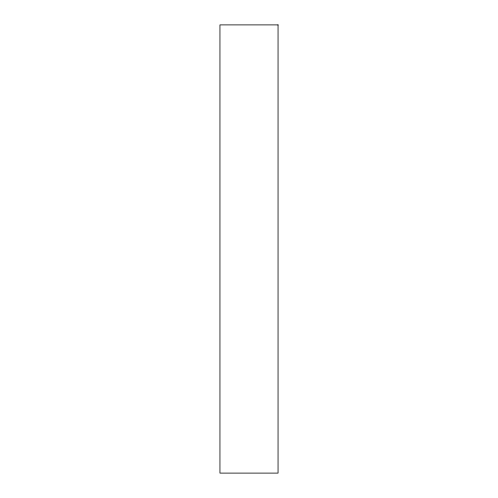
<?xml version="1.0" encoding="UTF-8"?>
<svg xmlns="http://www.w3.org/2000/svg" width="498" height="498" viewBox="0 0 498 498"><rect width="100%" height="100%" fill="white"/><g stroke="black" fill="none" stroke-linecap="round" stroke-linejoin="round"><path stroke-width="0.75" d="M278.052 24.9L219.948 24.9L219.948 473.1L278.052 473.1L278.052 24.9"/></g></svg>
